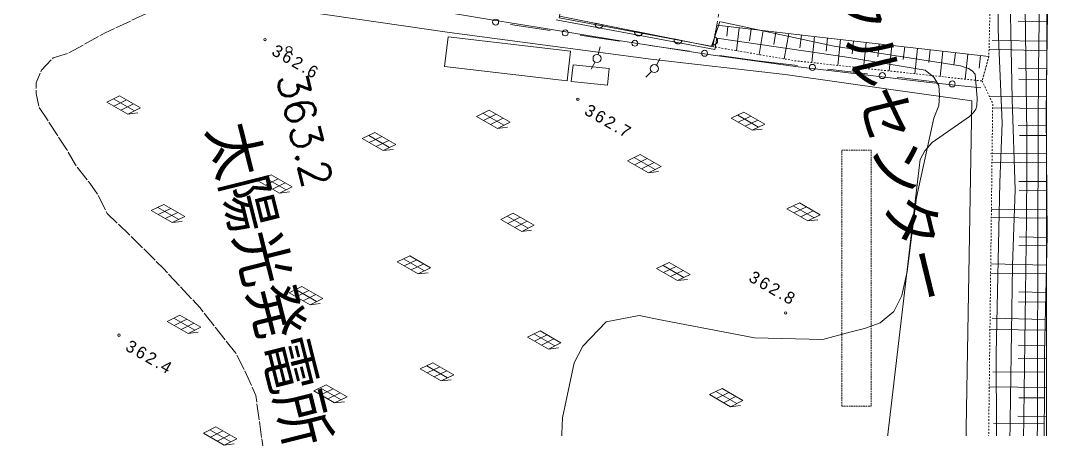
# Model space of a CAD drawing. Header units: millimetres. Extents: x -256476 to 341554, y -216330 to 457415.
# Drawn here: x -58647 to 69927, y 288058 to 338887 of the extents above; entities that cross this region are included whole.
import ezdxf

# ---------------------------------------------------------------- set-up
doc = ezdxf.new("R2010")
doc.units = ezdxf.units.MM
doc.header["$LTSCALE"] = 400
for name, pattern in [('53003', [0.75, 0.5, -0.25]), ('561019', [1, 0.5, -0.5]), ('56201', [2.5, 1.25, -1.25]), ('57103', [5.5, 5, -0.5])]:
    doc.linetypes.add(name, pattern=pattern)
for name, color, linetype, lineweight in [('D-BGD', 7, 'Continuous', 13), ('D-BGD-数値図化', 7, 'Continuous', 13), ('●予備設計_LP横断', 7, 'Continuous', 13)]:
    doc.layers.add(name, color=color, linetype=linetype, lineweight=lineweight)
doc.styles.add('$VERT_BIGFONT', font='txt', dxfattribs={"height": 0.2, "bigfont": 'BIGFONT'})
doc.styles.add('BIGFONT', font='txt', dxfattribs={"height": 0.2, "bigfont": 'BIGFONT'})
doc.styles.add('Style-WORKING', font='WORKING.shx')
doc.linetypes.add('56111', pattern='A,1.25,[30,dgnlstyle-dm500.shx,S=0.004,R=0,X=0,Y=0],1.25', length=2.5)
doc.linetypes.add('56130', pattern='A,1,-0.375,[44,dgnlstyle-dm500.shx,S=0.0012,R=0,X=0,Y=0],-0.375', length=1.75)

# ---------------------------------------------------------------- blocks, each defined once
blk = doc.blocks.new('M4142_11')
at = {"layer": '●予備設計_LP横断', "linetype": 'Continuous', "lineweight": 15}
for p, q in [((-0.13, 0.48), (-0.4, 1.45)), ((0, -0.5), (0.01, -1.5))]:
    blk.add_line(p, q, dxfattribs=at)
blk.add_circle((0, 0), 0.5, dxfattribs=at)
blk = doc.blocks.new('M4142_10')
at = {"layer": '●予備設計_LP横断', "linetype": 'Continuous', "lineweight": 15}
for p, q in [((0, 0.5), (-0.01, 1.5)), ((-0.13, -0.48), (-0.38, -1.45))]:
    blk.add_line(p, q, dxfattribs=at)
blk.add_circle((0, 0), 0.5, dxfattribs=at)
blk = doc.blocks.new('M7312')
at = {"layer": '●予備設計_LP横断', "linetype": 'Continuous', "lineweight": 20}
blk.add_circle((0, 0), 0.15, dxfattribs=at)
blk = doc.blocks.new('M6217')
at = {"layer": 'D-BGD-数値図化', "linetype": 'Continuous', "lineweight": 9}
for p, q in [((-1.03, 0.7), (-2, -0.75)), ((-1.5, 0), (1.5, 0)), ((-1.03, 0.7), (1.97, 0.7)), ((-0.03, 0.7), (-1, -0.75)), ((0.97, 0.7), (0, -0.75)), ((1.97, 0.7), (1, -0.75)), ((1, -0.75), (2, 0)), ((-2, -0.75), (1, -0.75))]:
    blk.add_line(p, q, dxfattribs=at)

msp = doc.modelspace()

# ---------------------------------------------------------------- linework, layer by layer
at = {"layer": 'D-BGD', "linetype": '56201'}
msp.add_line((27857.4, 338335.1), (29635.1, 348168.1), dxfattribs=at)
at = {"layer": 'D-BGD', "linetype": 'Continuous'}
for p, q in [((2228.2, 338419.6, 363883), (7168.3, 337655, 363837)), ((29242.2, 338171.4), (29089.5, 336947.1)), ((68882.4, 338739), (65330.8, 338827.8)), ((30627.1, 338007.7), (30289.9, 335154.7)), ((32126.8, 337830.5), (31914.1, 336371.1)), ((33626.6, 337653.2), (33113.1, 334668.9)), ((35209.5, 337466.1), (34945.6, 335932.6)), ((36792.4, 337279.1), (36250.4, 334129.1)), ((38403.7, 337088.6), (38181, 335494.7)), ((40015, 336898.2), (39666.1, 333672.5)), ((19531.9, 335814.8, 363865), (24479.8, 335099.9, 363915)), ((41626.7, 336713.3), (41452.8, 335105.9)), ((43238.5, 336529.5), (42891.7, 333323.6)), ((44840.4, 336346.9), (44667.5, 334748.5)), ((46442.3, 336164.2), (46097.6, 332976.8)), ((48035, 335982.6), (47863.1, 334393.5)), ((49627.7, 335801), (49284.9, 332632)), ((51211.2, 335620.5), (51040.3, 334040.6)), ((68913.6, 336338), (62095.6, 336416.2)), ((28191.8, 334562.6, 363952), (32919.8, 333878.4, 364000)), ((52794.7, 335440), (52453.8, 332289.2)), ((54369.1, 335260.5), (54199.1, 333689.6)), ((55943.4, 335080.9), (55604.5, 331948.3)), ((57508.7, 334902.5), (57335.3, 333341.2)), ((59074.1, 334724), (58719.2, 331611.3)), ((60630.4, 334546.6), (60453.5, 332994.7)), ((68867.1, 335150.6), (61689.5, 335330)), ((32919.8, 333878.4, 364000), (37883.3, 333292.9, 364149)), ((41606, 332854.4, 364261), (46569.5, 332269, 364410)), ((68876.4, 332922.2), (65362.6, 332969.6)), ((68851.9, 331560.7), (65383.4, 331626)), ((68829, 329408.4), (61782.7, 329490.9)), ((68836.6, 327970.8), (62140.5, 328052.7)), ((68821.2, 325883.4), (65325.9, 325862.5)), ((68833.1, 324583.5), (65466.8, 324624.7)), ((68842.1, 322388), (61860, 322341.3)), ((68832.6, 321196.3), (62057.7, 321279.1)), ((68862.9, 318892.6), (65381.2, 318875.5)), ((68832.1, 317767.7), (65424, 317809.3)), ((68880.1, 315410.9), (61939, 315375.3)), ((68831.6, 314339.2), (61974, 314422.6)), ((68902.3, 311937.9), (65430.7, 312018.7)), ((68831.1, 310869), (65381.5, 310910.9)), ((68826.5, 308475), (62003.7, 308625.1)), ((68830.5, 307398.8), (61889.7, 307483.2)), ((68749.6, 305070.4), (65398.3, 305139.8)), ((68830, 303886.4), (65338.5, 303928.9)), ((68671.6, 301724.2), (62085.7, 301865)), ((68829.5, 300374), (61804.3, 300459.5)), ((68596.2, 298422.6), (65361.5, 298494.1)), ((68829, 296819), (65295, 296861.9)), ((68569.3, 295185.3), (62155.5, 295204.1)), ((68828.4, 293263.9), (61717.8, 293350.4)), ((68571.1, 291977.8), (65377.2, 291979.7)), ((68827.9, 289665.6), (65251, 289709.1)), ((68560.5, 288788.8), (62227.3, 288807.5))]:
    msp.add_line(p, q, dxfattribs=at)
at = {"layer": 'D-BGD', "linetype": 'Continuous', "flags": 128}
for points, elevation in [([(50304.3, 426315.3), (50245.4, 426090.6), (52647.8, 421256.2), (59402.9, 420488.7), (62709.3, 420132.6), (63745.1, 419934), (64759.8, 419588.4), (65472.6, 418888), (65833.1, 417151.3), (66310.4, 404667.8), (65500.5, 383345), (65224.3, 365156.1), (64197.7, 347999.4), (64564.4, 329141.1), (64922.6, 317836.8), (64602, 308449.9), (64245.7, 283556)], 365000), ([(69100, 416586.1), (67967.4, 342026.2), (67846.9, 332820.8), (67794.5, 325614.2), (67665.8, 280261.3)], 367000), ([(67504.9, 415872), (67707.5, 410569.7), (67701.2, 408997.7), (67640.7, 405426.9), (66974.1, 370945.2), (66824.5, 364055.2), (66683.7, 359164.8), (66413.3, 351482.7), (66162.3, 340503.2), (66369.2, 324759.9), (66403, 320508.5), (66347.5, 314257.7), (65881.9, 280499)], 366000), ([(62648.5, 277755.4), (62589.4, 297443.8), (63047.6, 318756.6), (63331.2, 326126.7), (62808.7, 337787.2), (62903, 358442.9)], 364000), ([(8551, 286519.7), (8679.4, 289500.2), (10149.6, 296338.1), (11220.7, 298388), (14118.5, 301416.8), (18201.3, 302232.7), (21067.8, 301647.3), (32557.4, 299428.3), (41056.4, 299230.5), (44386.3, 300135.4), (46218.1, 300591.2), (48154.3, 301316.8), (49839.9, 302726.2), (50865.4, 304717), (51519.8, 307675.4), (52668.3, 316909.4), (54838.4, 326754.6), (55451, 328332.1), (55552, 329599.4), (55439.7, 330834.7), (54823.4, 331847.5), (53770.5, 332722.7), (44008.6, 334353.4), (27861.6, 336727.1), (27596.9, 335309.4), (7904.3, 338995.5)], 363000)]:
    msp.add_lwpolyline(points, dxfattribs=dict(at, elevation=elevation))
for points in [[(48448.5, 419027.5), (49461, 419954.2), (50248.9, 420492.1), (51024.6, 420966.7), (52649.1, 421579.6), (52921.9, 421616.6), (55444, 421957), (61767.5, 421586.4), (61859.3, 421585.5), (67519.4, 421501.6), (68740.3, 420997.1), (69013.3, 420707.5), (69173.3, 420538.3), (69438.3, 420080.3), (69543.1, 417543.6), (68973.8, 360223.3), (68833.5, 327251.2), (68825.5, 273622.3)], [(68825.5, 273622.3), (68833.5, 327251.2), (68973.8, 360223.3), (69543.1, 417543.6)], [(27857.4, 338335.1), (40295.3, 336865.1), (61666.9, 334428.4)]]:
    msp.add_lwpolyline(points, dxfattribs=at)
at = {"layer": 'D-BGD', "linetype": '56130', "flags": 128}
for points in [[(37213.4, 394443.2), (36067.6, 394590.9), (22642.7, 397054.9), (11989, 398918), (-639.9, 401404.4), (-21295.3, 405366), (-40039.8, 408747.1), (-46058.7, 410135.2), (-49599.9, 410951.6), (-57564.2, 412888.2), (-58714.2, 413119), (-71794.8, 416079.6), (-80496.8, 418049.2), (-83117, 402932), (-87752.4, 376208.2), (-88863.2, 369151), (-89268.9, 363532.8), (-89752.3, 356848.6), (-90010, 352985), (-90015, 352914.1), (-75280.4, 350571.5), (-56286.5, 347281.2), (-49763.7, 346240), (-36795.7, 344169), (-21823.7, 342273.5), (-6364.9, 340012.9), (-405.3, 339045.2), (6832.2, 337860.9), (15104, 336513.4), (27132, 334633.1), (37649.9, 333199.9), (53914.8, 331219.9), (60661.4, 330546)], [(58379.4, 270147.9), (58449, 271876.1), (58524, 273760.4), (58599.8, 275644.2), (58623, 276228.3), (59574, 328923.1), (49789.3, 330293.6), (36341, 332177.1), (19682.4, 334096.2), (-5354.5, 337434.4), (-25947.3, 340415.3), (-46226.4, 343867.6), (-62203.3, 346023.5), (-89574.2, 349699.8), (-98069.4, 324169.3), (-102805, 308488.3), (-104165.4, 302561.9), (-104201.4, 296038), (-103433.3, 288825.8), (-102724.3, 286188.7), (-102016.5, 284207.4), (-100972, 282338.2), (-100060.3, 280852.2), (-98736, 279451.9), (-97065, 278072.8), (-95137.5, 277045.6), (-93131.2, 276025), (-91349.2, 275292.5), (-76513, 271437), (-75280.4, 271117.2), (-62189.2, 268092.8), (-46835.3, 263980.2), (-40178.3, 262149.1), (-39807.8, 261886.5), (-35673.6, 258963.4), (-18684.4, 253698.5), (-13172.4, 251374.4), (-6970.6, 247415), (1141.4, 242107.4), (6161.8, 239431.5), (9973.1, 237712.5), (12830.5, 236422.9), (15143.4, 235520.3), (17293, 234815.2), (21388.1, 233471.7), (30968.2, 231749.3), (41187.5, 229710.3), (57298.8, 226530.2), (57430, 234060.5), (57852.6, 258190.9), (57924, 258941.1), (58094.5, 260726.6), (58264.6, 262513.5), (58420.5, 264147.2)]]:
    msp.add_lwpolyline(points, dxfattribs=at)
at = {"layer": 'D-BGD', "linetype": '561019', "flags": 128}
for points in [[(17056.1, 270131.1), (17073.2, 270317.4), (17264.5, 272422), (32607, 274126.8), (48212.4, 275321.9), (56985.6, 275994.2), (60849.3, 276172.4), (61336.9, 276691.5), (61531.4, 278019.2), (62009.7, 317354.3), (62147.2, 328602), (61586.6, 329785.8), (60831, 331382.8), (61666.9, 334428.4), (62241.8, 357417), (63226.9, 385331.3), (63353.7, 393634.6), (63656.6, 413354.9), (63378.9, 415528.5), (62712.1, 416327), (61742.2, 416911.1), (61202, 417175.4), (59997.8, 417390.1), (59535.4, 417464.4), (58552.8, 417623.2), (54937.5, 418274.6), (53420.3, 418460.4), (52172, 418425.9), (51001.1, 418235), (49109.1, 417576.2), (48772.7, 418315.2), (48448.5, 419027.5)], [(61666.9, 334428.4), (60831, 331382.8), (50839.6, 332463.8), (37613.2, 333894.6), (27357.4, 335659.3), (27504.5, 336449), (27857.4, 338335.1)]]:
    msp.add_lwpolyline(points, dxfattribs=at)
at = {"layer": 'D-BGD', "linetype": '57103', "elevation": 362500, "flags": 128}
msp.add_lwpolyline([(-168.1, 240601.7), (-3701.7, 244810.5), (-5194.4, 246921.2), (-5832.6, 248435.7), (-7928.8, 253080.2), (-9291.2, 255606.1), (-10841.9, 257768.5), (-15798.5, 263922.3), (-20062.5, 269537.2), (-22831.5, 273181.9), (-24786.4, 277376.1), (-26593, 281023.6), (-27751.2, 283734.4), (-28553.7, 285996.2), (-29439.5, 292277.1), (-30788.3, 295344.3), (-31927.2, 297546.9), (-36402.3, 303222), (-40892.1, 308050.8), (-45130.5, 312257.6), (-47880.4, 314904.1), (-49012.9, 317131.8), (-50071, 318688.1), (-51840.2, 320935.8), (-52941.5, 322898.8), (-56378.1, 328137.2), (-56717, 329829.2), (-56721.1, 331168.4), (-56064.1, 332738.9), (-54613.1, 334249.7), (-52846.6, 334784.6), (-48216.3, 337329.6), (-42850.1, 339866.8), (-39339.5, 342037.1), (-37776.2, 342429.1), (-36242.7, 342438.1), (-25245.2, 341064.8), (-16722.6, 340139.5)], dxfattribs=at)
at = {"layer": 'D-BGD', "linetype": '56111'}
msp.add_lwpolyline([(8612.4, 341090.3), (8295.5, 339437.3), (8256.4, 339234.9), (27357.4, 335659.3), (27566.9, 336782.3), (27857.4, 338335.1)], dxfattribs=at)
at = {"layer": 'D-BGD', "linetype": 'Continuous'}
for points, elevation in [([(13727.7, 338369.1), (12746.9, 338565), (12740.3, 338521.4), (12738.2, 338477.7), (12738.8, 338434.6), (12742.6, 338390.9), (12751.8, 338348.7), (12764.1, 338305.9), (12779.2, 338266.1), (12799.3, 338226.8), (12821.3, 338188.8), (12847.5, 338154.1), (12875.6, 338120.7), (12907.9, 338090.6), (12942.2, 338064), (12978, 338039.9), (13016.6, 338018.9), (13056.4, 338001.8), (13096.8, 337987.8), (13140, 337976.8), (13183.6, 337970.2), (13226.8, 337967.2), (13269.9, 337967.9), (13313.2, 337973), (13356.2, 337981.7), (13397.7, 337993.6), (13438.9, 338009.1), (13477.7, 338028.4), (13515.7, 338050.4), (13550.9, 338077.4), (13582.9, 338105.1), (13613, 338137.4), (13640.5, 338171.2), (13665.1, 338207.9), (13685.6, 338245.7), (13702.7, 338285.4), (13717.2, 338326.7), (13727.7, 338369.1)], 364924), ([(18630.8, 337391.6), (17650.8, 337587), (17644.3, 337543.5), (17641.3, 337500.2), (17641.9, 337457.1), (17646.5, 337413), (17655.7, 337370.8), (17667.2, 337328.4), (17683.2, 337288.1), (17702.4, 337249.3), (17724.4, 337211.3), (17751.5, 337176.2), (17779.6, 337142.7), (17811, 337113.1), (17845.3, 337086.5), (17881.4, 337061.1), (17920.6, 337040.9), (17959, 337023.4), (18000.3, 337008.9), (18043.1, 336999.3), (18086.7, 336992.7), (18129.9, 336989.8), (18173, 336990.4), (18217.2, 336995), (18258.9, 337003.3), (18301.7, 337015.6), (18342, 337031.6), (18380.8, 337050.9), (18418.8, 337072.9), (18453.5, 337099.1), (18486.9, 337127.2), (18517, 337159.4), (18543.6, 337193.7), (18568.5, 337229), (18589.6, 337267.7), (18606.7, 337307.4), (18621.2, 337348.7), (18630.8, 337391.6)], 364898), ([(23534.8, 336413.6), (22553.9, 336609.5), (22547.4, 336566), (22545.3, 336522.2), (22545, 336479.6), (22549.6, 336435.5), (22558.8, 336393.3), (22570.3, 336351), (22585.8, 336309.7), (22606.4, 336271.4), (22628.4, 336233.3), (22654.6, 336198.7), (22682.7, 336165.2), (22714.1, 336135.6), (22749.2, 336108.5), (22784.5, 336083.6), (22823.2, 336062.5), (22863, 336045.5), (22903.3, 336031.5), (22947.1, 336021.3), (22990.1, 336013.9), (23033.9, 336011.8), (23076.1, 336012.9), (23120.3, 336017.5), (23162.8, 336025.3), (23204.8, 336038.1), (23245.5, 336052.8), (23283.9, 336073.4), (23322.8, 336094.9), (23356.6, 336121.6), (23390, 336149.7), (23420.1, 336182), (23447.6, 336215.8), (23471.6, 336251.5), (23492.7, 336290.2), (23509.8, 336330), (23524.3, 336371.2), (23534.8, 336413.6)], 364872), ([(27613.8, 336857.9), (27295.7, 335909.3), (27338.5, 335897.4), (27381, 335889.1), (27423.3, 335884.4), (27467.6, 335883.1), (27511.3, 335886.9), (27554.2, 335893.3), (27596.9, 335903.4), (27637.6, 335918.1), (27678.5, 335934.9), (27715.6, 335957.4), (27752.4, 335981.3), (27786.7, 336008.8), (27817.1, 336039.8), (27845.9, 336071.7), (27872.1, 336107.4), (27893.6, 336144.6), (27913.3, 336182.9), (27929.1, 336224.5), (27941, 336267.3), (27949.3, 336309.8), (27954, 336352.1), (27955.2, 336396.4), (27951.5, 336440.1), (27945, 336483), (27935, 336525.7), (27920.3, 336566.4), (27902.9, 336606.4), (27881, 336644.4), (27858, 336680.7), (27829.9, 336714.1), (27799.5, 336745.5), (27766.7, 336774.7), (27731, 336800.9), (27693.7, 336822.4), (27655, 336841.2), (27613.8, 336857.9)], 364868)]:
    msp.add_lwpolyline(points, close=True, dxfattribs=dict(at, elevation=elevation))
at = {"layer": 'D-BGD', "linetype": 'Continuous', "elevation": 364000}
msp.add_lwpolyline([(28346.6, 338744.7), (42446.6, 335703.4), (58128.4, 333287), (59157, 332949.5), (59615.2, 332663), (59966.4, 332230.5), (60220.4, 329200.9), (60185.8, 328298), (60053.3, 327866.7), (59770.7, 327475.5), (59283.2, 326948.3), (54611.2, 323716.7), (53714.3, 322698.2), (53136, 321611.9), (53038.8, 320941.1), (48753, 284268.6), (47791.2, 276274.5)], dxfattribs=at)
at = {"layer": 'D-BGD', "linetype": 'Continuous', "extrusion": (-0.131768, -0.878159, 0.459863), "elevation": -130144.4}
msp.add_lwpolyline([(-39265.5, 477089.4), (-37959, 477075.9), (-34265.4, 477117.5)], dxfattribs=at)
at = {"layer": 'D-BGD', "linetype": 'Continuous', "extrusion": (-0.090068, -0.556381, 0.826032), "elevation": 111953.5}
msp.add_lwpolyline([(-3381.8, 482671.1), (-2775.4, 482703), (1612, 482930.1)], dxfattribs=at)
at = {"layer": 'D-BGD', "linetype": 'Continuous'}
for points in [[(45999.1, 417031.7, 365190), (46376.7, 417748.9, 364980), (47627.4, 419383, 365060), (49459.4, 420844.4, 365390), (51477.3, 421726.1, 365670), (53620.6, 422224.2, 366040), (69833.1, 422155.6, 367800), (69927.3, 419690.8, 367790), (69550.4, 396400.4, 367980), (69540.7, 384825.5, 367960), (69532.3, 376664, 367950), (69195.1, 353823.8, 367890), (68999.1, 343128.8, 367870), (68811.5, 327411.5, 368250), (68901.4, 312076.8, 368360), (68580.3, 297532, 368370), (68540.6, 282433.3, 368380), (68696.6, 272089.6, 368420), (66058.4, 270168.9, 368510), (57190.4, 269891.3, 367740), (54509.9, 269863.4, 367630), (17318.4, 269534, 363610)], [(69540.7, 384825.5, 367960), (69532.3, 376664, 367950), (69195.1, 353823.8, 367890), (68999.1, 343128.8, 367870), (68811.5, 327411.5, 368250), (68901.4, 312076.8, 368360)], [(8791.8, 341888, 364830), (8322.9, 339447, 364950), (27218.8, 335679, 364850), (28253.6, 338763.6, 364930)], [(68901.4, 312076.8, 368360), (68580.3, 297532, 368370), (68540.6, 282433.3, 368380), (68696.6, 272089.6, 368420), (66058.4, 270168.9, 368510)]]:
    msp.add_polyline3d(points, dxfattribs=at)
for centre in [(374.9, 338706.7, 363900.7), (9021.4, 337367.6, 363819.5), (-25298.3, 335301.7, 363173), (17676.2, 336083.6, 363845.7), (26335.6, 334830.9, 363933.4), (39744.4, 333073.6, 364205), (48430.4, 332049.3, 364466), (57116.1, 331022.4, 364723.2)]:
    msp.add_circle(centre, 375, dxfattribs=at)
for points in [[(-5973.2, 333185.5), (9261.7, 331388.1), (9696.8, 335074.7), (-5538.1, 336872.1)], [(9781.1, 331330.6), (14262, 330858.8), (14479, 332927.9), (9999, 333399.2)]]:
    msp.add_3dface(points, dxfattribs=at)
at = {"layer": 'D-BGD', "linetype": '53003'}
msp.add_3dface([(43403.7, 290951.4), (43379, 322779.6), (47027.9, 322782.6), (47052.6, 290954.3)], dxfattribs=at)

# ---------------------------------------------------------------- block references
at = {"layer": 'D-BGD', "linetype": 'Continuous', "lineweight": 20, "xscale": 1000, "yscale": 1000, "zscale": 1000, "rotation": 330.1091246385173}
for p in [(-28271.2, 336524.9, 362636), (10593, 329113, 362744), (36431, 302535.2, 362765), (-46441.7, 299768.7, 362440)]:
    msp.add_blockref('M7312', p, dxfattribs=at)
at = {"layer": 'D-BGD', "linetype": 'Continuous', "lineweight": 15, "xscale": 1000, "yscale": 1000, "zscale": 1000, "rotation": 330.1091246385173}
for name, p in [('M4142_11', (12975.5, 334180.8)), ('M4142_10', (20098.2, 332925.2))]:
    msp.add_blockref(name, p, dxfattribs=at)
at = {"layer": 'D-BGD', "linetype": 'Continuous', "lineweight": 9, "xscale": 1000, "yscale": 1000, "zscale": 1000, "rotation": 330.1091246385173}
for p in [(-45824.9, 328401.2, -366000), (103.7, 326626, -366000), (31756.2, 326397.6, -732000), (-14098.2, 323873.5, -366000), (18883.2, 321105.8, -732000), (-26971.3, 318581.7, -366000), (-40314.8, 314916.6, -366000), (38665.8, 315120.1), (3117.1, 313819.2, -366000), (-9755.9, 308527.4, -366000), (22482.9, 307701.3), (-23170.6, 304699.2, -366000), (-38321.1, 301119.7), (6436.7, 299176.9, -366000), (-6889.4, 295226.9), (-20124.2, 292490.9), (29051.4, 292023), (-33837.9, 287244.9)]:
    msp.add_blockref('M6217', p, dxfattribs=at)

# ---------------------------------------------------------------- texts
at = {"layer": 'D-BGD', "linetype": 'Continuous'}
for s, height, rotation, style, p in [('チップリサイクルセンター', 6250, 283.669421, '$VERT_BIGFONT', (31901.6, 383250.9)), ('363.2', 3750, 283.669421, 'BIGFONT', (-26887.7, 331902.6, 363173)), ('太陽光発電所', 6250, 284.109125, 'BIGFONT', (-36012, 325293.5))]:
    msp.add_text(s, height=height, rotation=rotation, dxfattribs=dict(at, style=style)).set_placement(p)
at = {"layer": 'D-BGD', "linetype": 'Continuous', "char_height": 1500, "attachment_point": 7, "rotation": 330.109125, "line_spacing_factor": 0.722892, "style": 'Style-WORKING'}
for s, insert in [('\\T1.287;362.6', (-27591.7, 334697.1, 362636)), ('\\T1.284;362.7', (11272.5, 327285.2, 362744)), ('\\T1.284;362.8', (31692, 306542.4)), ('\\T1.281;362.4', (-45762.2, 297940.9, 362440))]:
    msp.add_mtext(s, dxfattribs=dict(at, insert=insert))

doc.saveas('drawing.dxf')
